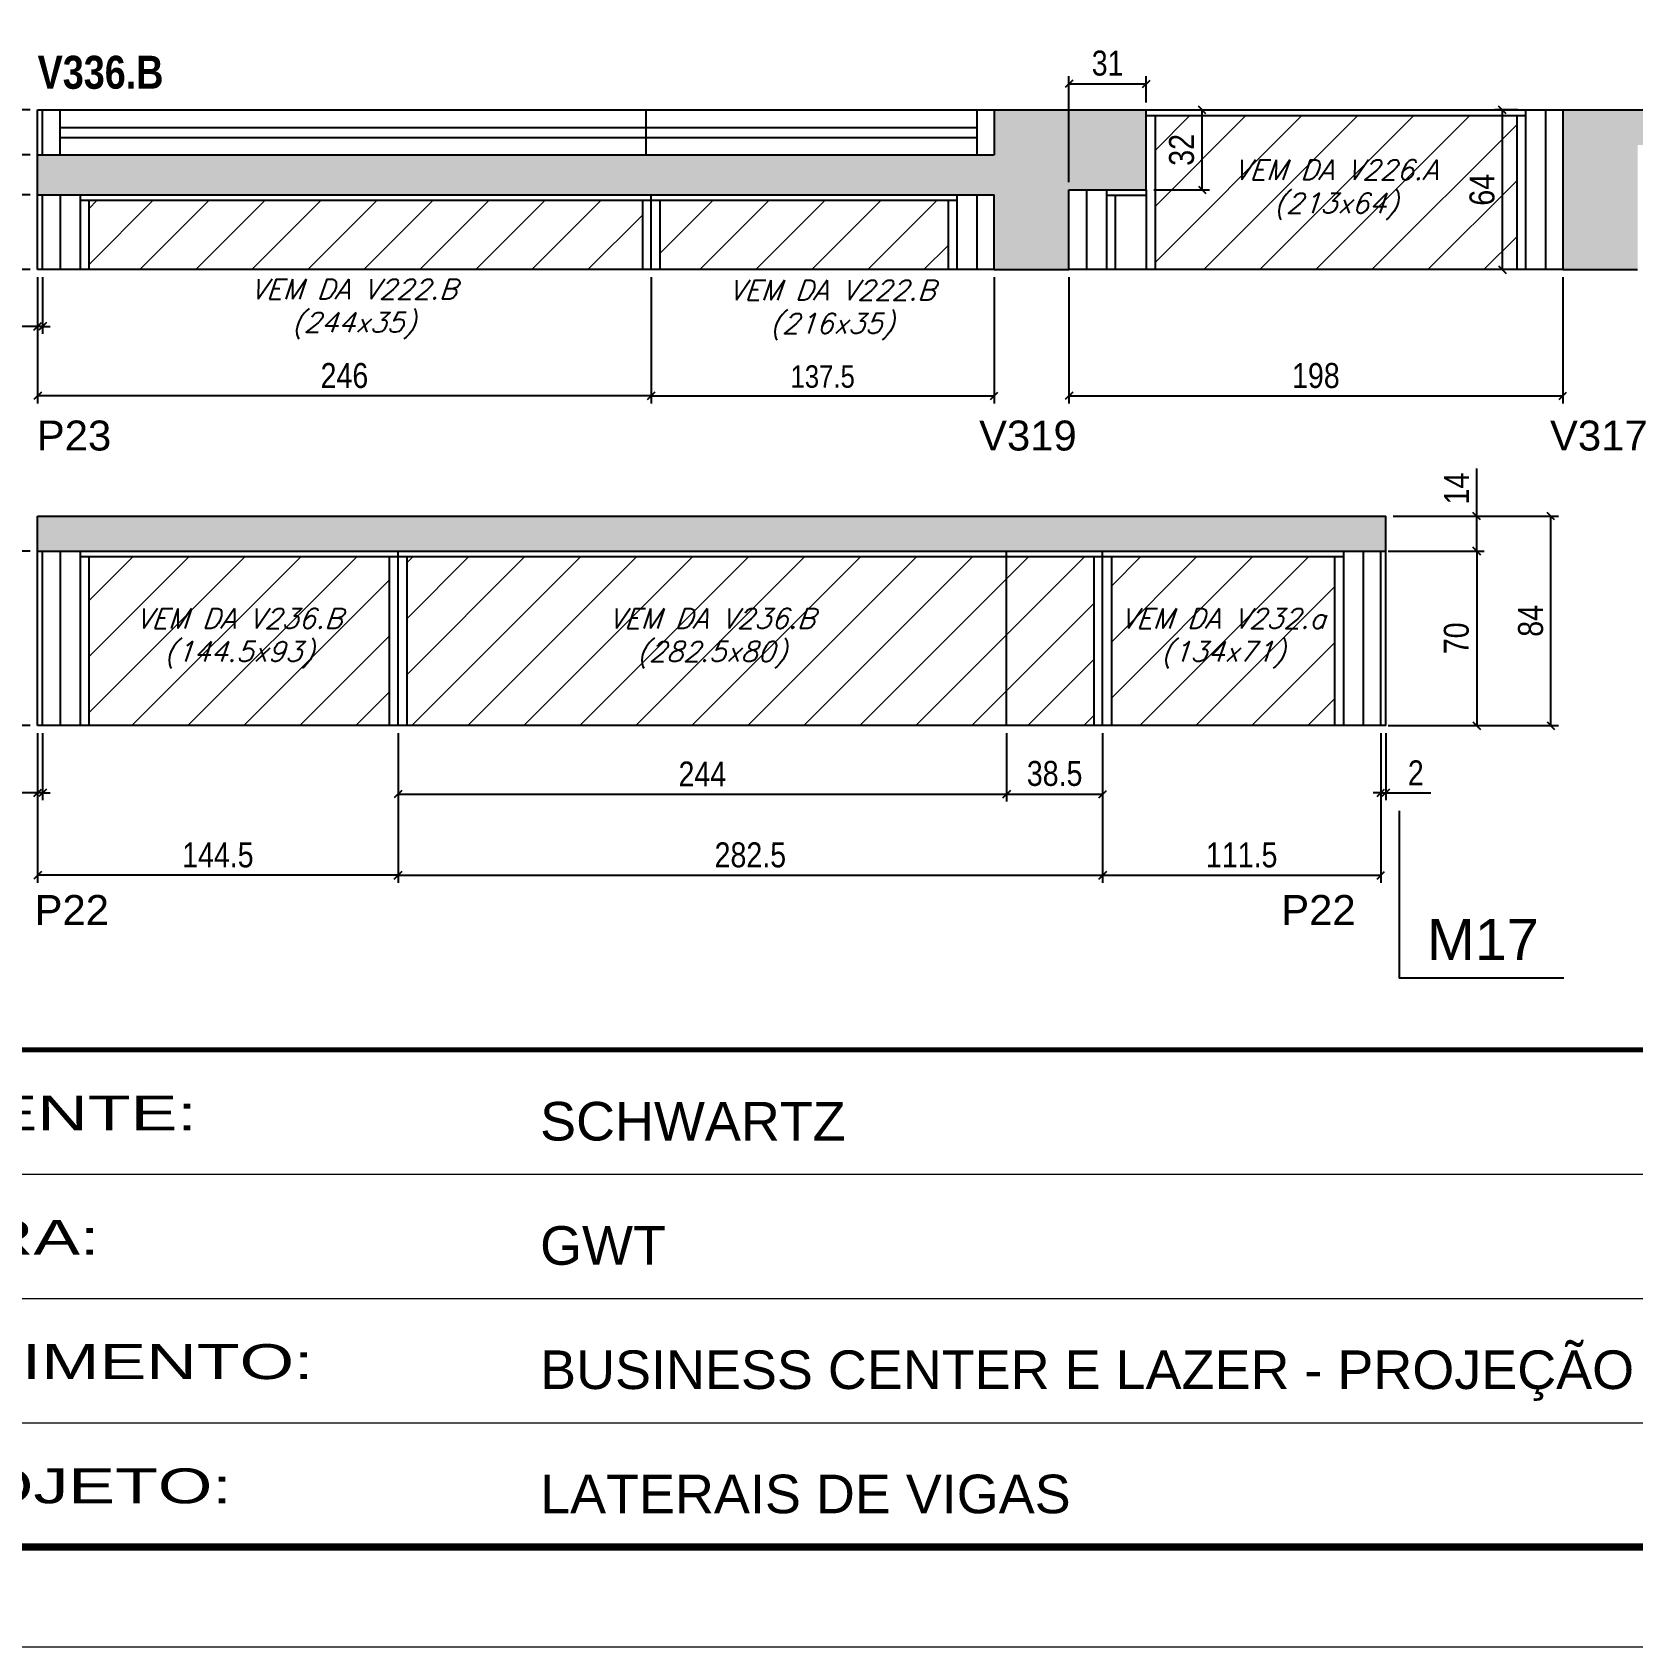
# Model space of a CAD drawing. Extents: x 13154 to 22413, y 1253 to 30260.
# Drawn here: x 18418 to 19060, y 21928 to 22575 of the extents above; entities that cross this region are included whole.
import ezdxf

# ---------------------------------------------------------------- set-up
doc = ezdxf.new("R2010")
doc.units = 0
doc.linetypes.add('CONTINUO', pattern=[0])
doc.linetypes.add('DASHED', pattern=[0.75, 0.5, -0.25])
for name, color, linetype in [('5', 5, 'Continuous'), ('COTA', 241, 'Continuous'), ('NOMENCLATURA', 7, 'Continuous'), ('Painéis', 200, 'Continuous'), ('SARR_2.2x7', 40, 'Continuous'), ('SARR_3.5x7', 81, 'Continuous'), ('texto', 7, 'Continuous')]:
    doc.layers.add(name, color=color, linetype=linetype)
for name, color, linetype, lineweight in [('Folhas', 255, 'Continuous', 9), ('Hachura', 251, 'Continuous', 9), ('SARRAFO DE PRESSAO', 251, 'DASHED', 9)]:
    doc.layers.add(name, color=color, linetype=linetype, lineweight=lineweight)
doc.styles.add('ARIAL', font='arial.ttf')
doc.styles.add('COTA TECNICA', font='techl___.ttf', dxfattribs={"height": 10})
doc.styles.add('COTA TECNICA-50', font='techl___.ttf', dxfattribs={"height": 9})
doc.styles.add('Romans', font='romans.shx')
doc.styles.get("Standard").update_dxf_attribs({"font": 'arial.ttf'})
doc.styles.add('TECNICA', font='techb___.ttf', dxfattribs={"height": 10})
doc.styles.add('Tecnologia', font='')
doc.styles.get('Tecnologia').set_extended_font_data('Forgotten Futurist')
doc.dimstyles.new('COTA PAINEL-50', dxfattribs={"dimtxt": 9, "dimasz": 3, "dimexe": 3, "dimexo": 3, "dimgap": 3, "dimtad": 1, "dimdec": 1, "dimzin": 12, "dimdsep": 46, "dimtxsty": 'COTA TECNICA-50', "dimblk1": 'OBLIQUE', "dimblk2": 'OBLIQUE', "dimsah": 1, "dimcen": 0.9, "dimclrd": 4, "dimclre": 4, "dimclrt": 240, "dimadec": 1, "dimazin": 3, "dimtfac": 1, "dimtdec": 1, "dimtmove": 0, "dimatfit": 3, "dimfxl": 1, "dimtolj": 1, "dimtzin": 12, "dimarcsym": 0})
doc.dimstyles.new('PAINEL', dxfattribs={"dimtxt": 10, "dimasz": 3, "dimexe": 3, "dimexo": 3, "dimgap": 3, "dimtad": 1, "dimdec": 1, "dimzin": 12, "dimdsep": 46, "dimtxsty": 'COTA TECNICA', "dimblk1": 'OBLIQUE', "dimblk2": 'OBLIQUE', "dimsah": 1, "dimcen": 0.9, "dimclrd": 4, "dimclre": 4, "dimclrt": 240, "dimadec": 1, "dimazin": 3, "dimtfac": 1, "dimtdec": 1, "dimtmove": 0, "dimatfit": 3, "dimfxl": 1, "dimtolj": 1, "dimtzin": 12, "dimarcsym": 0})
pattern_1 = [(50, (-115866.6203, -5350.1017), (5.46554007, -0.47817257), [0.5715, -6.2865]), (355, (-115866.62, -5350.1017), (-1.05730264, 5.73170536), [0.4572, -5.02921753]), (100.4514447, (-115866.165, -5350.1415), (4.40823741, 5.25353256), [0.48570026, -5.34270734]), (46.1842, (-115866.62, -5348.578), (8.13237123, -1.26126984), [0.85725, -9.42975]), (96.6355576, (-115865.9426, -5348.683), (7.122124, 7.42278374), [0.7285507, -8.01406824]), (351.184151, (-115866.62, -5348.578), (7.122124, 7.42278374), [0.685799, -7.54379196]), (21, (-115865.8583, -5348.9587), (4.54843174, -3.06795595), [0.5715, -6.2865]), (326, (-115865.858, -5348.9587), (1.85406085, 5.52563898), [0.4572, -5.0292]), (71.451445, (-115865.479, -5349.2143), (6.40249258, 2.45768307), [0.48570026, -5.34269813]), (37.5, (-115866.6203, -5350.1017), (0.092658098, 2.536651166), [0, -4.96824, 0, -5.1054, 0, -5.04825]), (7.5, (-115866.6203, -5350.1017), (2.004589875, 3.005417245), [0, -2.91084, 0, -4.85394, 0, -1.92405]), (327.5, (-115868.3195, -5350.1017), (4.067717855, -0.17186232), [0, -1.905, 0, -5.9436, 0, -7.8867]), (317.5, (-115869.0815, -5350.1017), (4.44387544, 0.76279473), [0, -2.4765, 0, -3.94716, 0, -5.6007])]

# ---------------------------------------------------------------- blocks, each defined once
blk = doc.blocks.new('9999999999')
at = {"color": 30, "linetype": 'CONTINUO'}
for p, q in [((98564.56, 34379.64), (99583.98, 34379.64)), ((98564.56, 34329.83), (99487.98, 34329.83)), ((98564.56, 34280.02), (99487.98, 34280.02))]:
    blk.add_line(p, q, dxfattribs=at)
at = {"color": 30, "linetype": 'CONTINUO', "const_width": 2}
blk.add_lwpolyline([(99583.98, 34230.21), (99583.98, 34414.45, 0.414214), (99568.98, 34429.45), (98228.98, 34429.45, 0.414214), (98213.98, 34414.45), (98213.98, 34245.21, 0.414214), (98228.98, 34230.21), (99583.98, 34230.21)], format="xyb", dxfattribs=at)
at = {"layer": 'Folhas'}
blk.add_lwpolyline([(98138.98, 34190.21), (99623.98, 34190.21), (99623.98, 35240.21), (98138.98, 35240.21)], close=True, dxfattribs=at)
at = {"layer": 'Folhas', "color": 30, "const_width": 3}
blk.add_lwpolyline([(98213.98, 34230.21), (99583.98, 34230.21), (99583.98, 35200.21), (98213.98, 35200.21)], close=True, dxfattribs=at)
at = {"color": 7, "linetype": 'Continuous', "ltscale": 5, "style": 'ARIAL'}
for s, height, p in [('SCHWARTZ', 15.483, (98837.68, 34393.13)), ('GWT', 15.483, (98837.68, 34343.32)), ('BUSINESS CENTER E LAZER - PROJEÇÃO', 15.4829, (98837.68, 34293.51)), ('LATERAIS DE VIGAS', 15.4829, (98837.68, 34243.7))]:
    blk.add_text(s, height=height, dxfattribs=at).set_placement(p)
at = {"layer": 'Folhas', "color": 7, "style": 'Tecnologia', "width": 1.5}
for s, p in [('CLIENTE:', (98573.65, 34397.17)), ('OBRA:', (98573.65, 34347.31)), ('PAVIMENTO:', (98573.65, 34297.5)), ('PROJETO:', (98573.65, 34247.69))]:
    blk.add_text(s, height=14, dxfattribs=at).set_placement(p)
blk = doc.blocks.new('_Oblique')
at = {"color": 0, "linetype": 'ByBlock', "lineweight": -2}
blk.add_line((-0.5, -0.5), (0.5, 0.5), dxfattribs=at)
blk = doc.blocks.new('*D93')
at = {"layer": 'COTA', "color": 4, "linetype": 'ByBlock', "lineweight": -2, "transparency": 16777216}
for p, q in [((18666.13, 22476.8), (18666.13, 22426.17)), ((18803.63, 22476.8), (18803.63, 22426.17)), ((18666.13, 22429.17), (18803.63, 22429.17))]:
    blk.add_line(p, q, dxfattribs=at)
at = {"layer": 'Defpoints', "color": 0, "linetype": 'ByBlock', "transparency": 16777216}
for p in [(18666.13, 22479.8), (18803.63, 22479.8), (18803.63, 22429.17)]:
    blk.add_point(p, dxfattribs=at)
at = {"layer": 'COTA', "color": 4, "linetype": 'ByBlock', "lineweight": -2, "transparency": 16777216, "xscale": 3, "yscale": 3, "zscale": 3, "rotation": 180}
blk.add_blockref('_Oblique', (18666.13, 22429.17), dxfattribs=at)
at = {"layer": 'COTA', "color": 4, "linetype": 'ByBlock', "lineweight": -2, "transparency": 16777216, "xscale": 3, "yscale": 3, "zscale": 3}
blk.add_blockref('_Oblique', (18803.63, 22429.17), dxfattribs=at)
at = {"layer": 'COTA', "color": 240, "linetype": 'ByBlock', "transparency": 16777216, "insert": (18734.88, 22436.87), "char_height": 9, "attachment_point": 5, "style": 'COTA TECNICA-50'}
blk.add_mtext('\\A1;137.5', dxfattribs=at)
blk = doc.blocks.new('*D846')
at = {"layer": 'COTA', "color": 4, "linetype": 'ByBlock', "lineweight": -2, "transparency": 16777216}
for p, q in [((18420.13, 22476.8), (18420.13, 22426.17)), ((18666.13, 22476.8), (18666.13, 22426.17)), ((18666.13, 22429.17), (18420.13, 22429.17))]:
    blk.add_line(p, q, dxfattribs=at)
at = {"layer": 'Defpoints', "color": 0, "linetype": 'ByBlock', "transparency": 16777216}
for p in [(18420.13, 22479.8), (18666.13, 22479.8), (18420.13, 22429.17)]:
    blk.add_point(p, dxfattribs=at)
at = {"layer": 'COTA', "color": 4, "linetype": 'ByBlock', "lineweight": -2, "transparency": 16777216, "xscale": 3, "yscale": 3, "zscale": 3, "rotation": 180}
blk.add_blockref('_Oblique', (18420.13, 22429.17), dxfattribs=at)
at = {"layer": 'COTA', "color": 4, "linetype": 'ByBlock', "lineweight": -2, "transparency": 16777216, "xscale": 3, "yscale": 3, "zscale": 3}
blk.add_blockref('_Oblique', (18666.13, 22429.17), dxfattribs=at)
at = {"layer": 'COTA', "color": 240, "linetype": 'ByBlock', "transparency": 16777216, "insert": (18543.13, 22437.28), "char_height": 10, "attachment_point": 5, "style": 'COTA TECNICA'}
blk.add_mtext('\\A1;246', dxfattribs=at)
blk = doc.blocks.new('*D847')
at = {"layer": 'COTA', "color": 4, "linetype": 'ByBlock', "lineweight": -2, "transparency": 16777216}
for p, q in [((18417.13, 22509.8), (18397.87, 22509.8)), ((18400.87, 22479.8), (18400.87, 22509.8)), ((18417.13, 22479.8), (18397.87, 22479.8))]:
    blk.add_line(p, q, dxfattribs=at)
at = {"layer": 'Defpoints', "color": 0, "linetype": 'ByBlock', "transparency": 16777216}
for p in [(18400.87, 22509.8), (18420.13, 22509.8), (18420.13, 22479.8)]:
    blk.add_point(p, dxfattribs=at)
at = {"layer": 'COTA', "color": 4, "linetype": 'ByBlock', "lineweight": -2, "transparency": 16777216, "xscale": 3, "yscale": 3, "zscale": 3}
for p, rotation in [((18400.87, 22509.8), 90), ((18400.87, 22479.8), 270)]:
    blk.add_blockref('_Oblique', p, dxfattribs=dict(at, rotation=rotation))
at = {"layer": 'COTA', "color": 240, "linetype": 'ByBlock', "transparency": 16777216, "insert": (18392.65, 22494.8), "char_height": 10, "attachment_point": 5, "rotation": 90, "style": 'COTA TECNICA'}
blk.add_mtext('\\A1;30', dxfattribs=at)
blk = doc.blocks.new('*D817')
at = {"layer": 'COTA', "color": 4, "linetype": 'ByBlock', "lineweight": -2, "transparency": 16777216}
for p, q in [((18833.63, 22476.8), (18833.63, 22426.17)), ((19031.63, 22476.8), (19031.63, 22426.17)), ((18833.63, 22429.17), (19031.63, 22429.17))]:
    blk.add_line(p, q, dxfattribs=at)
at = {"layer": 'Defpoints', "color": 0, "linetype": 'ByBlock', "transparency": 16777216}
for p in [(18833.63, 22479.8), (19031.63, 22479.8), (19031.63, 22429.17)]:
    blk.add_point(p, dxfattribs=at)
at = {"layer": 'COTA', "color": 4, "linetype": 'ByBlock', "lineweight": -2, "transparency": 16777216, "xscale": 3, "yscale": 3, "zscale": 3, "rotation": 180}
blk.add_blockref('_Oblique', (18833.63, 22429.17), dxfattribs=at)
at = {"layer": 'COTA', "color": 4, "linetype": 'ByBlock', "lineweight": -2, "transparency": 16777216, "xscale": 3, "yscale": 3, "zscale": 3}
blk.add_blockref('_Oblique', (19031.63, 22429.17), dxfattribs=at)
at = {"layer": 'COTA', "color": 240, "linetype": 'ByBlock', "transparency": 16777216, "insert": (18932.63, 22437.28), "char_height": 10, "attachment_point": 5, "style": 'COTA TECNICA'}
blk.add_mtext('\\A1;198', dxfattribs=at)
blk = doc.blocks.new('*D818')
at = {"layer": 'COTA', "color": 4, "linetype": 'ByBlock', "lineweight": -2, "transparency": 16777216}
for p, q in [((18833.63, 22514.8), (18833.63, 22557.3)), ((18864.63, 22546.8), (18864.63, 22557.3)), ((18833.63, 22554.3), (18864.63, 22554.3))]:
    blk.add_line(p, q, dxfattribs=at)
at = {"layer": 'Defpoints', "color": 0, "linetype": 'ByBlock', "transparency": 16777216}
for p in [(18864.63, 22554.3), (18864.63, 22543.8), (18833.63, 22511.8)]:
    blk.add_point(p, dxfattribs=at)
at = {"layer": 'COTA', "color": 4, "linetype": 'ByBlock', "lineweight": -2, "transparency": 16777216, "xscale": 3, "yscale": 3, "zscale": 3, "rotation": 180}
blk.add_blockref('_Oblique', (18833.63, 22554.3), dxfattribs=at)
at = {"layer": 'COTA', "color": 4, "linetype": 'ByBlock', "lineweight": -2, "transparency": 16777216, "xscale": 3, "yscale": 3, "zscale": 3}
blk.add_blockref('_Oblique', (18864.63, 22554.3), dxfattribs=at)
at = {"layer": 'COTA', "color": 240, "linetype": 'ByBlock', "transparency": 16777216, "insert": (18849.13, 22562.52), "char_height": 10, "attachment_point": 5, "style": 'COTA TECNICA'}
blk.add_mtext('\\A1;31', dxfattribs=at)
blk = doc.blocks.new('*D819')
at = {"layer": 'COTA', "color": 4, "linetype": 'ByBlock', "lineweight": -2, "transparency": 16777216}
for p, q in [((18867.63, 22543.8), (18890.03, 22543.8)), ((18887.03, 22511.8), (18887.03, 22543.8)), ((18867.63, 22511.8), (18890.03, 22511.8))]:
    blk.add_line(p, q, dxfattribs=at)
at = {"layer": 'Defpoints', "color": 0, "linetype": 'ByBlock', "transparency": 16777216}
for p in [(18864.63, 22543.8), (18887.03, 22543.8), (18864.63, 22511.8)]:
    blk.add_point(p, dxfattribs=at)
at = {"layer": 'COTA', "color": 4, "linetype": 'ByBlock', "lineweight": -2, "transparency": 16777216, "xscale": 3, "yscale": 3, "zscale": 3}
for p, rotation in [((18887.03, 22543.8), 90), ((18887.03, 22511.8), 270)]:
    blk.add_blockref('_Oblique', p, dxfattribs=dict(at, rotation=rotation))
at = {"layer": 'COTA', "color": 240, "linetype": 'ByBlock', "transparency": 16777216, "insert": (18878.81, 22527.8), "char_height": 10, "attachment_point": 5, "rotation": 90, "style": 'COTA TECNICA'}
blk.add_mtext('\\A1;32', dxfattribs=at)
blk = doc.blocks.new('*D820')
at = {"layer": 'COTA', "color": 4, "linetype": 'ByBlock', "lineweight": -2, "transparency": 16777216}
for p, q in [((18417.13, 22525.8), (18397.87, 22525.8)), ((18400.87, 22509.8), (18400.87, 22525.8)), ((18417.13, 22509.8), (18397.87, 22509.8))]:
    blk.add_line(p, q, dxfattribs=at)
at = {"layer": 'Defpoints', "color": 0, "linetype": 'ByBlock', "transparency": 16777216}
for p in [(18400.87, 22525.8), (18420.13, 22525.8), (18420.13, 22509.8)]:
    blk.add_point(p, dxfattribs=at)
at = {"layer": 'COTA', "color": 4, "linetype": 'ByBlock', "lineweight": -2, "transparency": 16777216, "xscale": 3, "yscale": 3, "zscale": 3}
for p, rotation in [((18400.87, 22525.8), 90), ((18400.87, 22509.8), 270)]:
    blk.add_blockref('_Oblique', p, dxfattribs=dict(at, rotation=rotation))
at = {"layer": 'COTA', "color": 240, "linetype": 'ByBlock', "transparency": 16777216, "insert": (18392.77, 22517.8), "char_height": 10, "attachment_point": 5, "rotation": 90, "style": 'COTA TECNICA'}
blk.add_mtext('\\A1;16', dxfattribs=at)
blk = doc.blocks.new('*D821')
at = {"layer": 'COTA', "color": 4, "linetype": 'ByBlock', "lineweight": -2, "transparency": 16777216}
for p, q in [((18417.13, 22543.8), (18397.87, 22543.8)), ((18400.87, 22525.8), (18400.87, 22543.8)), ((18417.13, 22525.8), (18397.87, 22525.8))]:
    blk.add_line(p, q, dxfattribs=at)
at = {"layer": 'Defpoints', "color": 0, "linetype": 'ByBlock', "transparency": 16777216}
for p in [(18400.87, 22543.8), (18420.13, 22543.8), (18420.13, 22525.8)]:
    blk.add_point(p, dxfattribs=at)
at = {"layer": 'COTA', "color": 4, "linetype": 'ByBlock', "lineweight": -2, "transparency": 16777216, "xscale": 3, "yscale": 3, "zscale": 3}
for p, rotation in [((18400.87, 22543.8), 90), ((18400.87, 22525.8), 270)]:
    blk.add_blockref('_Oblique', p, dxfattribs=dict(at, rotation=rotation))
at = {"layer": 'COTA', "color": 240, "linetype": 'ByBlock', "transparency": 16777216, "insert": (18392.77, 22534.8), "char_height": 10, "attachment_point": 5, "rotation": 90, "style": 'COTA TECNICA'}
blk.add_mtext('\\A1;18', dxfattribs=at)
blk = doc.blocks.new('*D822')
at = {"layer": 'COTA', "color": 4, "linetype": 'ByBlock', "lineweight": -2, "transparency": 16777216}
for p, q in [((18417.13, 22543.8), (18374.89, 22543.8)), ((18377.89, 22479.8), (18377.89, 22543.8)), ((18417.13, 22479.8), (18374.89, 22479.8))]:
    blk.add_line(p, q, dxfattribs=at)
at = {"layer": 'Defpoints', "color": 0, "linetype": 'ByBlock', "transparency": 16777216}
for p in [(18377.89, 22543.8), (18420.13, 22543.8), (18420.13, 22479.8)]:
    blk.add_point(p, dxfattribs=at)
at = {"layer": 'COTA', "color": 4, "linetype": 'ByBlock', "lineweight": -2, "transparency": 16777216, "xscale": 3, "yscale": 3, "zscale": 3}
for p, rotation in [((18377.89, 22543.8), 90), ((18377.89, 22479.8), 270)]:
    blk.add_blockref('_Oblique', p, dxfattribs=dict(at, rotation=rotation))
at = {"layer": 'COTA', "color": 240, "linetype": 'ByBlock', "transparency": 16777216, "insert": (18369.79, 22511.8), "char_height": 10, "attachment_point": 5, "rotation": 90, "style": 'COTA TECNICA'}
blk.add_mtext('\\A1;64', dxfattribs=at)
blk = doc.blocks.new('*D828')
at = {"layer": 'COTA', "color": 4, "linetype": 'ByBlock', "lineweight": -2, "transparency": 16777216}
for p, q in [((19013.63, 22543.8), (19004.4, 22543.8)), ((19007.4, 22479.8), (19007.4, 22543.8)), ((19013.63, 22479.8), (19004.4, 22479.8))]:
    blk.add_line(p, q, dxfattribs=at)
at = {"layer": 'Defpoints', "color": 0, "linetype": 'ByBlock', "transparency": 16777216}
for p in [(19007.4, 22543.8), (19016.63, 22543.8), (19016.63, 22479.8)]:
    blk.add_point(p, dxfattribs=at)
at = {"layer": 'COTA', "color": 4, "linetype": 'ByBlock', "lineweight": -2, "transparency": 16777216, "xscale": 3, "yscale": 3, "zscale": 3}
for p, rotation in [((19007.4, 22543.8), 90), ((19007.4, 22479.8), 270)]:
    blk.add_blockref('_Oblique', p, dxfattribs=dict(at, rotation=rotation))
at = {"layer": 'COTA', "color": 240, "linetype": 'ByBlock', "transparency": 16777216, "insert": (18999.29, 22511.8), "char_height": 10, "attachment_point": 5, "rotation": 90, "style": 'COTA TECNICA'}
blk.add_mtext('\\A1;64', dxfattribs=at)
blk = doc.blocks.new('*D829')
at = {"layer": 'COTA', "color": 4, "linetype": 'ByBlock', "lineweight": -2, "transparency": 16777216}
for p, q in [((18420.13, 22293.98), (18420.13, 22233.98)), ((18564.63, 22293.98), (18564.63, 22233.98)), ((18564.63, 22236.98), (18420.13, 22236.98))]:
    blk.add_line(p, q, dxfattribs=at)
at = {"layer": 'Defpoints', "color": 0, "linetype": 'ByBlock', "transparency": 16777216}
for p in [(18420.13, 22296.98), (18564.63, 22296.98), (18420.13, 22236.98)]:
    blk.add_point(p, dxfattribs=at)
at = {"layer": 'COTA', "color": 4, "linetype": 'ByBlock', "lineweight": -2, "transparency": 16777216, "xscale": 3, "yscale": 3, "zscale": 3, "rotation": 180}
blk.add_blockref('_Oblique', (18420.13, 22236.98), dxfattribs=at)
at = {"layer": 'COTA', "color": 4, "linetype": 'ByBlock', "lineweight": -2, "transparency": 16777216, "xscale": 3, "yscale": 3, "zscale": 3}
blk.add_blockref('_Oblique', (18564.63, 22236.98), dxfattribs=at)
at = {"layer": 'COTA', "color": 240, "linetype": 'ByBlock', "transparency": 16777216, "insert": (18492.38, 22245.09), "char_height": 10, "attachment_point": 5, "style": 'COTA TECNICA'}
blk.add_mtext('\\A1;144.5', dxfattribs=at)
blk = doc.blocks.new('*D830')
at = {"layer": 'COTA', "color": 4, "linetype": 'ByBlock', "lineweight": -2, "transparency": 16777216}
for p, q in [((18564.63, 22293.98), (18564.63, 22233.98)), ((18847.13, 22293.98), (18847.13, 22233.98)), ((18564.63, 22236.98), (18847.13, 22236.98))]:
    blk.add_line(p, q, dxfattribs=at)
at = {"layer": 'Defpoints', "color": 0, "linetype": 'ByBlock', "transparency": 16777216}
for p in [(18564.63, 22296.98), (18847.13, 22296.98), (18847.13, 22236.98)]:
    blk.add_point(p, dxfattribs=at)
at = {"layer": 'COTA', "color": 4, "linetype": 'ByBlock', "lineweight": -2, "transparency": 16777216, "xscale": 3, "yscale": 3, "zscale": 3, "rotation": 180}
blk.add_blockref('_Oblique', (18564.63, 22236.98), dxfattribs=at)
at = {"layer": 'COTA', "color": 4, "linetype": 'ByBlock', "lineweight": -2, "transparency": 16777216, "xscale": 3, "yscale": 3, "zscale": 3}
blk.add_blockref('_Oblique', (18847.13, 22236.98), dxfattribs=at)
at = {"layer": 'COTA', "color": 240, "linetype": 'ByBlock', "transparency": 16777216, "insert": (18705.88, 22245.11), "char_height": 10, "attachment_point": 5, "style": 'COTA TECNICA'}
blk.add_mtext('\\A1;282.5', dxfattribs=at)
blk = doc.blocks.new('*D831')
at = {"layer": 'COTA', "color": 4, "linetype": 'ByBlock', "lineweight": -2, "transparency": 16777216}
for p, q in [((18847.13, 22293.98), (18847.13, 22233.98)), ((18958.63, 22293.98), (18958.63, 22233.98)), ((18847.13, 22236.98), (18958.63, 22236.98))]:
    blk.add_line(p, q, dxfattribs=at)
at = {"layer": 'Defpoints', "color": 0, "linetype": 'ByBlock', "transparency": 16777216}
for p in [(18847.13, 22296.98), (18958.63, 22296.98), (18958.63, 22236.98)]:
    blk.add_point(p, dxfattribs=at)
at = {"layer": 'COTA', "color": 4, "linetype": 'ByBlock', "lineweight": -2, "transparency": 16777216, "xscale": 3, "yscale": 3, "zscale": 3, "rotation": 180}
blk.add_blockref('_Oblique', (18847.13, 22236.98), dxfattribs=at)
at = {"layer": 'COTA', "color": 4, "linetype": 'ByBlock', "lineweight": -2, "transparency": 16777216, "xscale": 3, "yscale": 3, "zscale": 3}
blk.add_blockref('_Oblique', (18958.63, 22236.98), dxfattribs=at)
at = {"layer": 'COTA', "color": 240, "linetype": 'ByBlock', "transparency": 16777216, "insert": (18902.88, 22245.09), "char_height": 10, "attachment_point": 5, "style": 'COTA TECNICA'}
blk.add_mtext('\\A1;111.5', dxfattribs=at)
blk = doc.blocks.new('*D832')
at = {"layer": 'COTA', "color": 4, "linetype": 'ByBlock', "lineweight": -2, "transparency": 16777216}
for p, q in [((18420.13, 22293.98), (18420.13, 22267.06)), ((18422.13, 22293.98), (18422.13, 22267.06)), ((18420.13, 22270.06), (18402.02, 22270.06)), ((18422.13, 22270.06), (18420.13, 22270.06)), ((18422.13, 22270.06), (18425.13, 22270.06))]:
    blk.add_line(p, q, dxfattribs=at)
at = {"layer": 'Defpoints', "color": 0, "linetype": 'ByBlock', "transparency": 16777216}
for p in [(18420.13, 22296.98), (18422.13, 22296.98), (18420.13, 22270.06)]:
    blk.add_point(p, dxfattribs=at)
at = {"layer": 'COTA', "color": 4, "linetype": 'ByBlock', "lineweight": -2, "transparency": 16777216, "xscale": 3, "yscale": 3, "zscale": 3}
blk.add_blockref('_Oblique', (18420.13, 22270.06), dxfattribs=at)
at = {"layer": 'COTA', "color": 4, "linetype": 'ByBlock', "lineweight": -2, "transparency": 16777216, "xscale": 3, "yscale": 3, "zscale": 3, "rotation": 180}
blk.add_blockref('_Oblique', (18422.13, 22270.06), dxfattribs=at)
at = {"layer": 'COTA', "color": 240, "linetype": 'ByBlock', "transparency": 16777216, "insert": (18408.07, 22278.06), "char_height": 10, "attachment_point": 5, "style": 'COTA TECNICA'}
blk.add_mtext('\\A1;2', dxfattribs=at)
blk = doc.blocks.new('*D91')
at = {"layer": 'COTA', "color": 4, "linetype": 'ByBlock', "lineweight": -2, "transparency": 16777216}
for p, q in [((18958.63, 22293.98), (18958.63, 22267.06)), ((18960.63, 22293.98), (18960.63, 22267.06)), ((18958.63, 22270.06), (18955.63, 22270.06)), ((18958.63, 22270.06), (18960.63, 22270.06)), ((18960.63, 22270.06), (18978.74, 22270.06))]:
    blk.add_line(p, q, dxfattribs=at)
at = {"layer": 'Defpoints', "color": 0, "linetype": 'ByBlock', "transparency": 16777216}
for p in [(18958.63, 22296.98), (18960.63, 22296.98), (18960.63, 22270.06)]:
    blk.add_point(p, dxfattribs=at)
at = {"layer": 'COTA', "color": 4, "linetype": 'ByBlock', "lineweight": -2, "transparency": 16777216, "xscale": 3, "yscale": 3, "zscale": 3}
blk.add_blockref('_Oblique', (18958.63, 22270.06), dxfattribs=at)
at = {"layer": 'COTA', "color": 4, "linetype": 'ByBlock', "lineweight": -2, "transparency": 16777216, "xscale": 3, "yscale": 3, "zscale": 3, "rotation": 180}
blk.add_blockref('_Oblique', (18960.63, 22270.06), dxfattribs=at)
at = {"layer": 'COTA', "color": 240, "linetype": 'ByBlock', "transparency": 16777216, "insert": (18972.69, 22278.06), "char_height": 10, "attachment_point": 5, "style": 'COTA TECNICA'}
blk.add_mtext('\\A1;2', dxfattribs=at)
blk = doc.blocks.new('*D858')
at = {"layer": 'COTA', "color": 4, "linetype": 'ByBlock', "lineweight": -2, "transparency": 16777216}
for p, q in [((18417.13, 22366.98), (18406.38, 22366.98)), ((18409.38, 22296.98), (18409.38, 22366.98)), ((18417.13, 22296.98), (18406.38, 22296.98))]:
    blk.add_line(p, q, dxfattribs=at)
at = {"layer": 'Defpoints', "color": 0, "linetype": 'ByBlock', "transparency": 16777216}
for p in [(18409.38, 22366.98), (18420.13, 22366.98), (18420.13, 22296.98)]:
    blk.add_point(p, dxfattribs=at)
at = {"layer": 'COTA', "color": 4, "linetype": 'ByBlock', "lineweight": -2, "transparency": 16777216, "xscale": 3, "yscale": 3, "zscale": 3}
for p, rotation in [((18409.38, 22366.98), 90), ((18409.38, 22296.98), 270)]:
    blk.add_blockref('_Oblique', p, dxfattribs=dict(at, rotation=rotation))
at = {"layer": 'COTA', "color": 240, "linetype": 'ByBlock', "transparency": 16777216, "insert": (18401.28, 22331.98), "char_height": 10, "attachment_point": 5, "rotation": 90, "style": 'COTA TECNICA'}
blk.add_mtext('\\A1;70', dxfattribs=at)
blk = doc.blocks.new('*D859')
at = {"layer": 'COTA', "color": 4, "linetype": 'ByBlock', "lineweight": -2, "transparency": 16777216}
for p, q in [((18961.63, 22366.98), (19000.1, 22366.98)), ((18997.1, 22366.98), (18997.1, 22296.98)), ((18961.63, 22296.98), (19000.1, 22296.98))]:
    blk.add_line(p, q, dxfattribs=at)
at = {"layer": 'Defpoints', "color": 0, "linetype": 'ByBlock', "transparency": 16777216}
for p in [(18958.63, 22366.98), (18958.63, 22296.98), (18997.1, 22296.98)]:
    blk.add_point(p, dxfattribs=at)
at = {"layer": 'COTA', "color": 4, "linetype": 'ByBlock', "lineweight": -2, "transparency": 16777216, "xscale": 3, "yscale": 3, "zscale": 3}
for p, rotation in [((18997.1, 22366.98), 90), ((18997.1, 22296.98), 270)]:
    blk.add_blockref('_Oblique', p, dxfattribs=dict(at, rotation=rotation))
at = {"layer": 'COTA', "color": 240, "linetype": 'ByBlock', "transparency": 16777216, "insert": (18988.99, 22331.98), "char_height": 10, "attachment_point": 5, "rotation": 90, "style": 'COTA TECNICA'}
blk.add_mtext('\\A1;70', dxfattribs=at)
blk = doc.blocks.new('*D860')
at = {"layer": 'COTA', "color": 4, "linetype": 'ByBlock', "lineweight": -2, "transparency": 16777216}
for p, q in [((18997.1, 22380.98), (18997.1, 22400.1)), ((18963.63, 22380.98), (19000.1, 22380.98)), ((18997.1, 22366.98), (18997.1, 22380.98)), ((18963.63, 22366.98), (19000.1, 22366.98))]:
    blk.add_line(p, q, dxfattribs=at)
at = {"layer": 'Defpoints', "color": 0, "linetype": 'ByBlock', "transparency": 16777216}
for p in [(18960.63, 22380.98), (18997.1, 22380.98), (18960.63, 22366.98)]:
    blk.add_point(p, dxfattribs=at)
at = {"layer": 'COTA', "color": 4, "linetype": 'ByBlock', "lineweight": -2, "transparency": 16777216, "xscale": 3, "yscale": 3, "zscale": 3}
for p, rotation in [((18997.1, 22380.98), 90), ((18997.1, 22366.98), 270)]:
    blk.add_blockref('_Oblique', p, dxfattribs=dict(at, rotation=rotation))
at = {"layer": 'COTA', "color": 240, "linetype": 'ByBlock', "transparency": 16777216, "insert": (18989.02, 22392.04), "char_height": 10, "attachment_point": 5, "rotation": 90, "style": 'COTA TECNICA'}
blk.add_mtext('\\A1;14', dxfattribs=at)
blk = doc.blocks.new('*D861')
at = {"layer": 'COTA', "color": 4, "linetype": 'ByBlock', "lineweight": -2, "transparency": 16777216}
for p, q in [((18963.63, 22380.98), (19029.84, 22380.98)), ((19026.84, 22296.98), (19026.84, 22380.98)), ((18963.63, 22296.98), (19029.84, 22296.98))]:
    blk.add_line(p, q, dxfattribs=at)
at = {"layer": 'Defpoints', "color": 0, "linetype": 'ByBlock', "transparency": 16777216}
for p in [(18960.63, 22380.98), (19026.84, 22380.98), (18960.63, 22296.98)]:
    blk.add_point(p, dxfattribs=at)
at = {"layer": 'COTA', "color": 4, "linetype": 'ByBlock', "lineweight": -2, "transparency": 16777216, "xscale": 3, "yscale": 3, "zscale": 3}
for p, rotation in [((19026.84, 22380.98), 90), ((19026.84, 22296.98), 270)]:
    blk.add_blockref('_Oblique', p, dxfattribs=dict(at, rotation=rotation))
at = {"layer": 'COTA', "color": 240, "linetype": 'ByBlock', "transparency": 16777216, "insert": (19018.75, 22338.98), "char_height": 10, "attachment_point": 5, "rotation": 90, "style": 'COTA TECNICA'}
blk.add_mtext('\\A1;84', dxfattribs=at)
blk = doc.blocks.new('*D862')
at = {"layer": 'COTA', "color": 4, "linetype": 'ByBlock', "lineweight": -2, "transparency": 16777216}
for p, q in [((18420.13, 22476.8), (18420.13, 22454.04)), ((18422.13, 22476.8), (18422.13, 22454.04)), ((18420.13, 22457.04), (18402.02, 22457.04)), ((18422.13, 22457.04), (18420.13, 22457.04)), ((18422.13, 22457.04), (18425.13, 22457.04))]:
    blk.add_line(p, q, dxfattribs=at)
at = {"layer": 'Defpoints', "color": 0, "linetype": 'ByBlock', "transparency": 16777216}
for p in [(18420.13, 22479.8), (18422.13, 22479.8), (18420.13, 22457.04)]:
    blk.add_point(p, dxfattribs=at)
at = {"layer": 'COTA', "color": 4, "linetype": 'ByBlock', "lineweight": -2, "transparency": 16777216, "xscale": 3, "yscale": 3, "zscale": 3}
blk.add_blockref('_Oblique', (18420.13, 22457.04), dxfattribs=at)
at = {"layer": 'COTA', "color": 4, "linetype": 'ByBlock', "lineweight": -2, "transparency": 16777216, "xscale": 3, "yscale": 3, "zscale": 3, "rotation": 180}
blk.add_blockref('_Oblique', (18422.13, 22457.04), dxfattribs=at)
at = {"layer": 'COTA', "color": 240, "linetype": 'ByBlock', "transparency": 16777216, "insert": (18408.07, 22465.04), "char_height": 10, "attachment_point": 5, "style": 'COTA TECNICA'}
blk.add_mtext('\\A1;2', dxfattribs=at)
blk = doc.blocks.new('*D3297')
at = {"layer": 'COTA', "color": 4, "lineweight": -2, "transparency": 16777216}
for p, q in [((18564.63, 22293.98), (18564.63, 22266.51)), ((18808.63, 22293.98), (18808.63, 22266.51)), ((18564.63, 22269.51), (18808.63, 22269.51))]:
    blk.add_line(p, q, dxfattribs=at)
at = {"layer": 'Defpoints', "color": 0, "transparency": 16777216}
for p in [(18564.63, 22296.98), (18808.63, 22296.98), (18808.63, 22269.51)]:
    blk.add_point(p, dxfattribs=at)
at = {"layer": 'COTA', "color": 4, "lineweight": -2, "transparency": 16777216, "xscale": 3, "yscale": 3, "zscale": 3, "rotation": 180}
blk.add_blockref('_Oblique', (18564.63, 22269.51), dxfattribs=at)
at = {"layer": 'COTA', "color": 4, "lineweight": -2, "transparency": 16777216, "xscale": 3, "yscale": 3, "zscale": 3}
blk.add_blockref('_Oblique', (18808.63, 22269.51), dxfattribs=at)
at = {"layer": 'COTA', "color": 240, "transparency": 16777216, "insert": (18686.63, 22277.58), "char_height": 10, "attachment_point": 5, "style": 'COTA TECNICA'}
blk.add_mtext('\\A1;244', dxfattribs=at)
blk = doc.blocks.new('*D3298')
at = {"layer": 'COTA', "color": 4, "lineweight": -2, "transparency": 16777216}
for p, q in [((18808.63, 22293.98), (18808.63, 22266.51)), ((18847.13, 22293.98), (18847.13, 22266.51)), ((18808.63, 22269.51), (18847.13, 22269.51))]:
    blk.add_line(p, q, dxfattribs=at)
at = {"layer": 'Defpoints', "color": 0, "transparency": 16777216}
for p in [(18808.63, 22296.98), (18847.13, 22296.98), (18847.13, 22269.51)]:
    blk.add_point(p, dxfattribs=at)
at = {"layer": 'COTA', "color": 4, "lineweight": -2, "transparency": 16777216, "xscale": 3, "yscale": 3, "zscale": 3, "rotation": 180}
blk.add_blockref('_Oblique', (18808.63, 22269.51), dxfattribs=at)
at = {"layer": 'COTA', "color": 4, "lineweight": -2, "transparency": 16777216, "xscale": 3, "yscale": 3, "zscale": 3}
blk.add_blockref('_Oblique', (18847.13, 22269.51), dxfattribs=at)
at = {"layer": 'COTA', "color": 240, "transparency": 16777216, "insert": (18827.88, 22277.75), "char_height": 10, "attachment_point": 5, "style": 'COTA TECNICA'}
blk.add_mtext('\\A1;38.5', dxfattribs=at)

msp = doc.modelspace()

# ---------------------------------------------------------------- hatches: boundary and pattern name
at = {"layer": 'COTA', "linetype": 'ByBlock'}
h = msp.add_hatch(dxfattribs=at)
h.set_pattern_fill('AR-CONC', color=256, scale=0.03)
h.set_pattern_definition(pattern_1)
h.paths.add_polyline_path([(18833.63, 22511.8), (18864.63, 22511.8), (18864.63, 22543.8), (18803.63, 22543.8), (18803.63, 22525.8), (18420.13, 22525.8), (18420.13, 22509.8), (18803.63, 22509.8), (18803.63, 22479.8), (18833.63, 22479.8)])
h = msp.add_hatch(dxfattribs=at)
h.set_pattern_fill('AR-CONC', color=256, scale=0.03)
h.set_pattern_definition(pattern_1)
h.paths.add_polyline_path([(19061.63, 22529.8), (19235.63, 22529.8), (19235.63, 22543.8), (19031.63, 22543.8), (19031.63, 22479.8), (19061.63, 22479.8)])
h = msp.add_hatch(dxfattribs=at)
h.set_pattern_fill('AR-CONC', color=256, scale=0.03)
h.paths.add_polyline_path([(18420.13, 22380.98), (18420.13, 22366.98), (18960.63, 22366.98), (18960.63, 22380.98)])
at = {"layer": 'Hachura', "linetype": 'ByBlock'}
h = msp.add_hatch(dxfattribs=at)
h.set_pattern_fill('ANSI31', color=256, scale=5)
h.paths.add_polyline_path([(19013.13, 22479.8), (19013.13, 22541.6), (18868.13, 22541.6), (18868.13, 22479.8)])
h = msp.add_hatch(dxfattribs=at)
h.set_pattern_fill('ANSI31', color=256, scale=5)
h.paths.add_polyline_path([(18440.63, 22507.6), (18440.63, 22479.8), (18662.63, 22479.8), (18662.63, 22507.6)])
h.paths.add_polyline_path([(18669.63, 22507.6), (18669.63, 22479.8), (18785.13, 22479.8), (18785.13, 22507.6)])
h = msp.add_hatch(dxfattribs=at)
h.set_pattern_fill('ANSI31', color=256, scale=5)
h.paths.add_polyline_path([(18561.13, 22296.98), (18561.13, 22364.78), (18440.63, 22364.78), (18440.63, 22296.98)])
h.paths.add_polyline_path([(18808.63, 22296.98), (18808.63, 22364.78), (18568.13, 22364.78), (18568.13, 22296.98)])
h.paths.add_polyline_path([(18843.63, 22364.78), (18808.63, 22364.78), (18808.63, 22296.98), (18843.63, 22296.98)])
h.paths.add_polyline_path([(18940.13, 22296.98), (18940.13, 22364.78), (18850.63, 22364.78), (18850.63, 22296.98)])

# ---------------------------------------------------------------- linework, layer by layer
at = {"layer": 'COTA', "linetype": 'ByBlock'}
for p, q in [((18803.63, 22543.8), (18864.63, 22543.8)), ((19031.63, 22543.8), (19235.63, 22543.8)), ((18420.13, 22509.8), (18420.13, 22525.8)), ((18864.63, 22511.8), (18864.63, 22479.8)), ((18803.63, 22479.8), (18833.63, 22479.8)), ((19031.63, 22479.8), (19061.63, 22479.8)), ((18420.13, 22366.98), (18420.13, 22380.98)), ((18420.13, 22380.98), (18960.63, 22380.98)), ((18960.63, 22366.98), (18960.63, 22380.98))]:
    msp.add_line(p, q, dxfattribs=at)
at = {"layer": 'NOMENCLATURA', "linetype": 'Continuous'}
for p in [(18965.98, 22262.83), (19031.99, 22195.76)]:
    msp.add_line(p, (18965.98, 22195.76), dxfattribs=at)
at = {"layer": 'Painéis', "linetype": 'Continuous'}
for p, q in [((18420.13, 22525.8), (18420.13, 22543.8)), ((18420.13, 22543.8), (18803.63, 22543.8)), ((18422.13, 22525.8), (18422.13, 22543.8)), ((18664.13, 22525.8), (18664.13, 22543.8)), ((18803.63, 22543.8), (18803.63, 22525.8)), ((18864.63, 22543.8), (19031.63, 22543.8)), ((18864.63, 22511.8), (18864.63, 22543.8)), ((19031.63, 22543.8), (19031.63, 22479.8)), ((18420.13, 22525.8), (18803.63, 22525.8)), ((18833.63, 22479.8), (18833.63, 22511.8)), ((18833.63, 22511.8), (18864.63, 22511.8)), ((18420.13, 22479.8), (18420.13, 22509.8)), ((18420.13, 22509.8), (18803.63, 22509.8)), ((18422.13, 22479.8), (18422.13, 22509.8)), ((18666.13, 22479.8), (18666.13, 22509.8)), ((18803.63, 22479.8), (18803.63, 22509.8)), ((18803.63, 22479.8), (18420.13, 22479.8)), ((19031.63, 22479.8), (18833.63, 22479.8)), ((18420.13, 22296.98), (18420.13, 22366.98)), ((18420.13, 22366.98), (18960.63, 22366.98)), ((18422.13, 22296.98), (18422.13, 22366.98)), ((18564.63, 22296.98), (18564.63, 22366.98)), ((18808.63, 22296.98), (18808.63, 22366.98)), ((18847.13, 22296.98), (18847.13, 22366.98)), ((18958.63, 22296.98), (18958.63, 22366.98)), ((18960.63, 22296.98), (18960.63, 22366.98)), ((18960.63, 22296.98), (18420.13, 22296.98))]:
    msp.add_line(p, q, dxfattribs=at)
at = {"layer": 'SARR_2.2x7', "linetype": 'Continuous'}
for p, q in [((18429.13, 22525.8), (18429.13, 22543.8)), ((18796.63, 22543.8), (18796.63, 22525.8)), ((19024.63, 22543.8), (19024.63, 22479.8)), ((18429.13, 22536.8), (18664.13, 22536.8)), ((18664.13, 22536.8), (18796.63, 22536.8)), ((18864.63, 22541.6), (19016.63, 22541.6)), ((18429.13, 22532.8), (18664.13, 22532.8)), ((18664.13, 22532.8), (18796.63, 22532.8)), ((18840.63, 22511.8), (18840.63, 22479.8)), ((18429.13, 22509.8), (18429.13, 22479.8)), ((18437.13, 22507.6), (18666.13, 22507.6)), ((18666.13, 22507.6), (18788.63, 22507.6)), ((18796.63, 22509.8), (18796.63, 22479.8)), ((18848.63, 22509.6), (18864.63, 22509.6)), ((18429.13, 22366.98), (18429.13, 22296.98)), ((18437.13, 22364.78), (18564.63, 22364.78)), ((18564.63, 22364.78), (18847.13, 22364.78)), ((18847.13, 22364.78), (18943.63, 22364.78)), ((18951.63, 22366.98), (18951.63, 22296.98))]:
    msp.add_line(p, q, dxfattribs=at)
at = {"layer": 'SARR_3.5x7'}
for p, q in [((19016.63, 22543.8), (19016.63, 22479.8)), ((18868.13, 22541.6), (18868.13, 22479.8)), ((19013.13, 22541.6), (19013.13, 22479.8)), ((18848.63, 22511.8), (18848.63, 22479.8)), ((18437.13, 22509.8), (18437.13, 22479.8)), ((18440.63, 22507.6), (18440.63, 22479.8)), ((18662.63, 22507.6), (18662.63, 22479.8)), ((18669.63, 22507.6), (18669.63, 22479.8)), ((18785.13, 22507.6), (18785.13, 22479.8)), ((18788.63, 22509.8), (18788.63, 22479.8)), ((18852.13, 22509.6), (18852.13, 22479.8)), ((18437.13, 22366.98), (18437.13, 22296.98)), ((18440.63, 22364.78), (18440.63, 22296.98)), ((18561.13, 22364.78), (18561.13, 22296.98)), ((18568.13, 22364.78), (18568.13, 22296.98)), ((18843.63, 22364.78), (18843.63, 22296.98)), ((18850.63, 22364.78), (18850.63, 22296.98)), ((18940.13, 22364.78), (18940.13, 22296.98)), ((18943.63, 22366.98), (18943.63, 22296.98))]:
    msp.add_line(p, q, dxfattribs=at)

# ---------------------------------------------------------------- block references
at = {"layer": 'SARRAFO DE PRESSAO', "color": 6, "linetype": 'ByBlock'}
msp.add_blockref('9999999999', (-80216.1, -12262.48), dxfattribs=at)

# ---------------------------------------------------------------- texts
at = {"layer": '5', "linetype": 'Continuous'}
for s, rotation, p in [('P23', 359.99996, (18419.8, 22407.28)), ('V319', 359.99996, (18797.59, 22407.28)), ('V317', 359.99996, (19026.5, 22407.28)), ('P22', 0.00004, (18418.9, 22217.08)), ('P22', 0.00004, (18918.74, 22217.08))]:
    msp.add_text(s, height=12, rotation=rotation, dxfattribs=at).set_placement(p)
at = {"layer": 'NOMENCLATURA', "style": 'TECNICA'}
msp.add_text('V336.B', height=13.2, dxfattribs=at).set_placement((18420.13, 22552.32))
at = {"layer": 'NOMENCLATURA', "linetype": 'Continuous'}
msp.add_text('M17', height=16.5, dxfattribs=at).set_placement((18977.14, 22202.96))
at = {"layer": 'texto', "color": 2, "char_height": 8, "attachment_point": 5, "style": 'Romans'}
for s, insert in [('{\\Q19;\\C256;VEM DA V226.A\\P(213x64)}', (18940.63, 22511.8)), ('{\\Q19;\\C256;VEM DA V222.B^J(244x35)}', (18546.83, 22463.99)), ('{\\Q19;\\C256;VEM DA V222.B^J(216x35)}', (18738.58, 22463.58)), ('{\\Q19;\\C256;VEM DA V236.B^J(144.5x93)}', (18500.88, 22331.98)), ('{\\Q19;\\C256;VEM DA V236.B^J(282.5x80)}', (18690.38, 22331.98)), ('{\\Q19;\\C256;VEM DA V232.a^J(134x71)}', (18895.38, 22331.98))]:
    msp.add_mtext(s, dxfattribs=dict(at, insert=insert))

# ---------------------------------------------------------------- dimensions: what is measured, and where the dimension line sits
at = {"layer": 'COTA', "linetype": 'ByBlock'}
for base, p1, p2, picture, middle in [((18864.63, 22554.3), (18833.63, 22511.8), (18864.63, 22543.8), '*D818', (18849.13, 22562.52)), ((18420.13, 22457.04), (18422.13, 22479.8), (18420.13, 22479.8), '*D862', (18408.07, 22465.04)), ((19031.63, 22429.17), (18833.63, 22479.8), (19031.63, 22479.8), '*D817', (18932.63, 22437.28)), ((18420.13, 22270.06), (18422.13, 22296.98), (18420.13, 22296.98), '*D832', (18408.07, 22278.06)), ((18847.13, 22236.98), (18564.63, 22296.98), (18847.13, 22296.98), '*D830', (18705.88, 22245.11))]:
    dim = msp.add_linear_dim(base=base, p1=p1, p2=p2, dimstyle='PAINEL', dxfattribs=at)
    dim.commit()
    dim.dimension.update_dxf_attribs({"geometry": picture, "text_midpoint": middle})
for base, p1, p2, angle, picture, middle in [((18377.89, 22543.8), (18420.13, 22479.8), (18420.13, 22543.8), 90, '*D822', (18369.79, 22511.8)), ((18400.87, 22543.8), (18420.13, 22525.8), (18420.13, 22543.8), 90, '*D821', (18392.77, 22534.8)), ((18887.03, 22543.8), (18864.63, 22511.8), (18864.63, 22543.8), 90, '*D819', (18878.81, 22527.8)), ((19007.4, 22543.8), (19016.63, 22479.8), (19016.63, 22543.8), 90, '*D828', (18999.29, 22511.8)), ((18400.87, 22509.8), (18420.13, 22479.8), (18420.13, 22509.8), 90, '*D847', (18392.65, 22494.8)), ((18420.13, 22429.17), (18666.13, 22479.8), (18420.13, 22479.8), 180, '*D846', (18543.13, 22437.28)), ((18997.1, 22380.98), (18960.63, 22366.98), (18960.63, 22380.98), 90, '*D860', (18989.02, 22392.04)), ((19026.84, 22380.98), (18960.63, 22296.98), (18960.63, 22380.98), 90, '*D861', (19018.75, 22338.98)), ((18409.38, 22366.98), (18420.13, 22296.98), (18420.13, 22366.98), 90, '*D858', (18401.28, 22331.98)), ((18997.1, 22296.98), (18958.63, 22366.98), (18958.63, 22296.98), 90, '*D859', (18988.99, 22331.98)), ((18420.13, 22236.98), (18564.63, 22296.98), (18420.13, 22296.98), 180, '*D829', (18492.38, 22245.09)), ((18960.63, 22270.06), (18958.63, 22296.98), (18960.63, 22296.98), 180, '*D91', (18972.69, 22278.06))]:
    dim = msp.add_linear_dim(base=base, p1=p1, p2=p2, angle=angle, dimstyle='PAINEL', dxfattribs=at)
    dim.commit()
    dim.dimension.update_dxf_attribs({"geometry": picture, "text_midpoint": middle})
dim = msp.add_linear_dim(base=(18400.87, 22525.8), p1=(18420.13, 22509.8), p2=(18420.13, 22525.8), angle=90, dimstyle='PAINEL', dxfattribs=at)
dim.commit()
dim.dimension.update_dxf_attribs({"geometry": '*D820', "text_midpoint": (18400.87, 22517.8), "dimtype": 160})
dim = msp.add_linear_dim(base=(18803.63, 22429.17), p1=(18666.13, 22479.8), p2=(18803.63, 22479.8), angle=180, dimstyle='COTA PAINEL-50', override={"dimarcsym": 1}, dxfattribs=at)
dim.commit()
dim.dimension.update_dxf_attribs({"geometry": '*D93', "text_midpoint": (18734.88, 22436.87)})
at = {"layer": 'COTA'}
dim = msp.add_linear_dim(base=(18808.63, 22269.51), p1=(18564.63, 22296.98), p2=(18808.63, 22296.98), dimstyle='PAINEL', dxfattribs=at)
dim.commit()
dim.dimension.update_dxf_attribs({"geometry": '*D3297', "text_midpoint": (18686.63, 22277.58)})
dim = msp.add_linear_dim(base=(18847.13, 22269.51), p1=(18808.63, 22296.98), p2=(18847.13, 22296.98), dimstyle='PAINEL', override={"dimtmove": 1}, dxfattribs=at)
dim.commit()
dim.dimension.update_dxf_attribs({"geometry": '*D3298', "text_midpoint": (18827.88, 22277.75)})
at = {"layer": 'COTA', "linetype": 'ByBlock'}
dim = msp.add_linear_dim(base=(18958.63, 22236.98), p1=(18847.13, 22296.98), p2=(18958.63, 22296.98), dimstyle='PAINEL', override={"dimtmove": 1}, dxfattribs=at)
dim.commit()
dim.dimension.update_dxf_attribs({"geometry": '*D831', "text_midpoint": (18902.88, 22245.09)})

doc.saveas('drawing.dxf')
